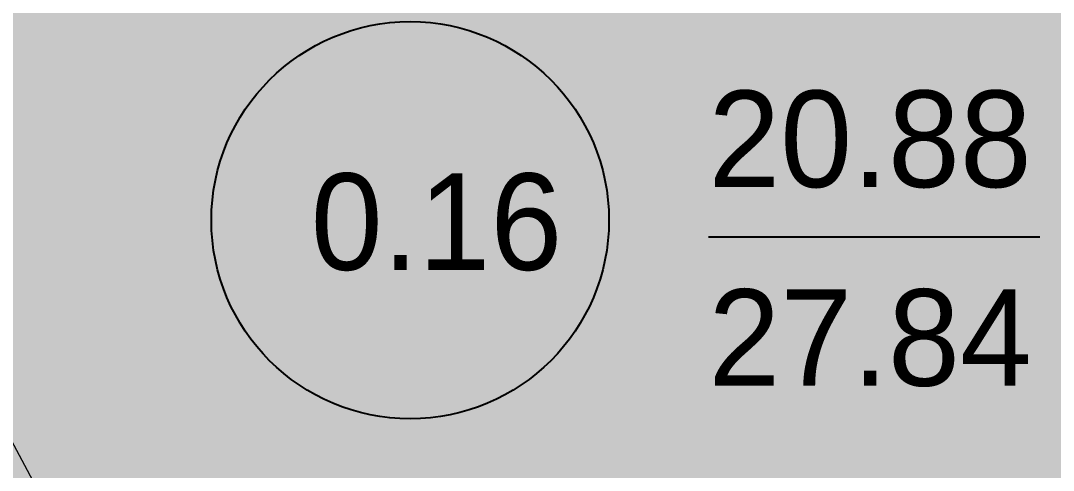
# Model space of a CAD drawing. Header units: millimetres. Extents: x 0 to 224629, y -187555 to 25097.
# Drawn here: x 86888 to 90004, y -173803 to -172445 of the extents above; entities that cross this region are included whole.
import ezdxf

# ---------------------------------------------------------------- set-up
doc = ezdxf.new("R2010")
doc.units = ezdxf.units.MM
doc.linetypes.add('Solid', pattern=[0])
for name, color, linetype, lineweight in [('Room Walls', 47, 'Solid', 35), ('Studio Apartment', 1, 'Solid', 35), ('Three-Bedroom Apartment', 151, 'Solid', 25)]:
    doc.layers.add(name, color=color, linetype=linetype, lineweight=lineweight)
doc.styles.add('Dialog.plain', font='Dialog.plain')

msp = doc.modelspace()

# ---------------------------------------------------------------- hatches: boundary and pattern name
at = {"layer": 'Studio Apartment', "linetype": 'Solid', "lineweight": 25}
msp.add_hatch(color=252, dxfattribs=at).paths.add_polyline_path([(84299, -173365), (91573, -169471), (93165, -172447), (93165, -172447), (87719, -175362), (87483, -174921), (87482, -174920), (87481, -174918), (87479, -174917), (87477, -174916), (87475, -174916), (87473, -174916), (87472, -174916), (87470, -174917), (85651, -175891)], flags=0)

# ---------------------------------------------------------------- linework, layer by layer
at = {"layer": 'Room Walls', "color": 47, "linetype": 'Solid', "lineweight": 9}
msp.add_line((86778, -173562), (86940, -173865), dxfattribs=at)
at = {"layer": 'Three-Bedroom Apartment', "color": 7, "linetype": 'Solid', "lineweight": 25}
msp.add_line((88963, -173098), (89963, -173098), dxfattribs=at)
msp.add_circle((88063, -173048), 600, dxfattribs=at)

# ---------------------------------------------------------------- texts
at = {"layer": 'Three-Bedroom Apartment', "color": 7, "linetype": 'Solid', "lineweight": 25, "style": 'Dialog.plain'}
for s, p in [('20.88', (88963, -172948)), ('0.16', (87763, -173198)), ('27.84', (88963, -173548))]:
    msp.add_text(s, height=291.61, dxfattribs=at).set_placement(p)

doc.saveas('drawing.dxf')
